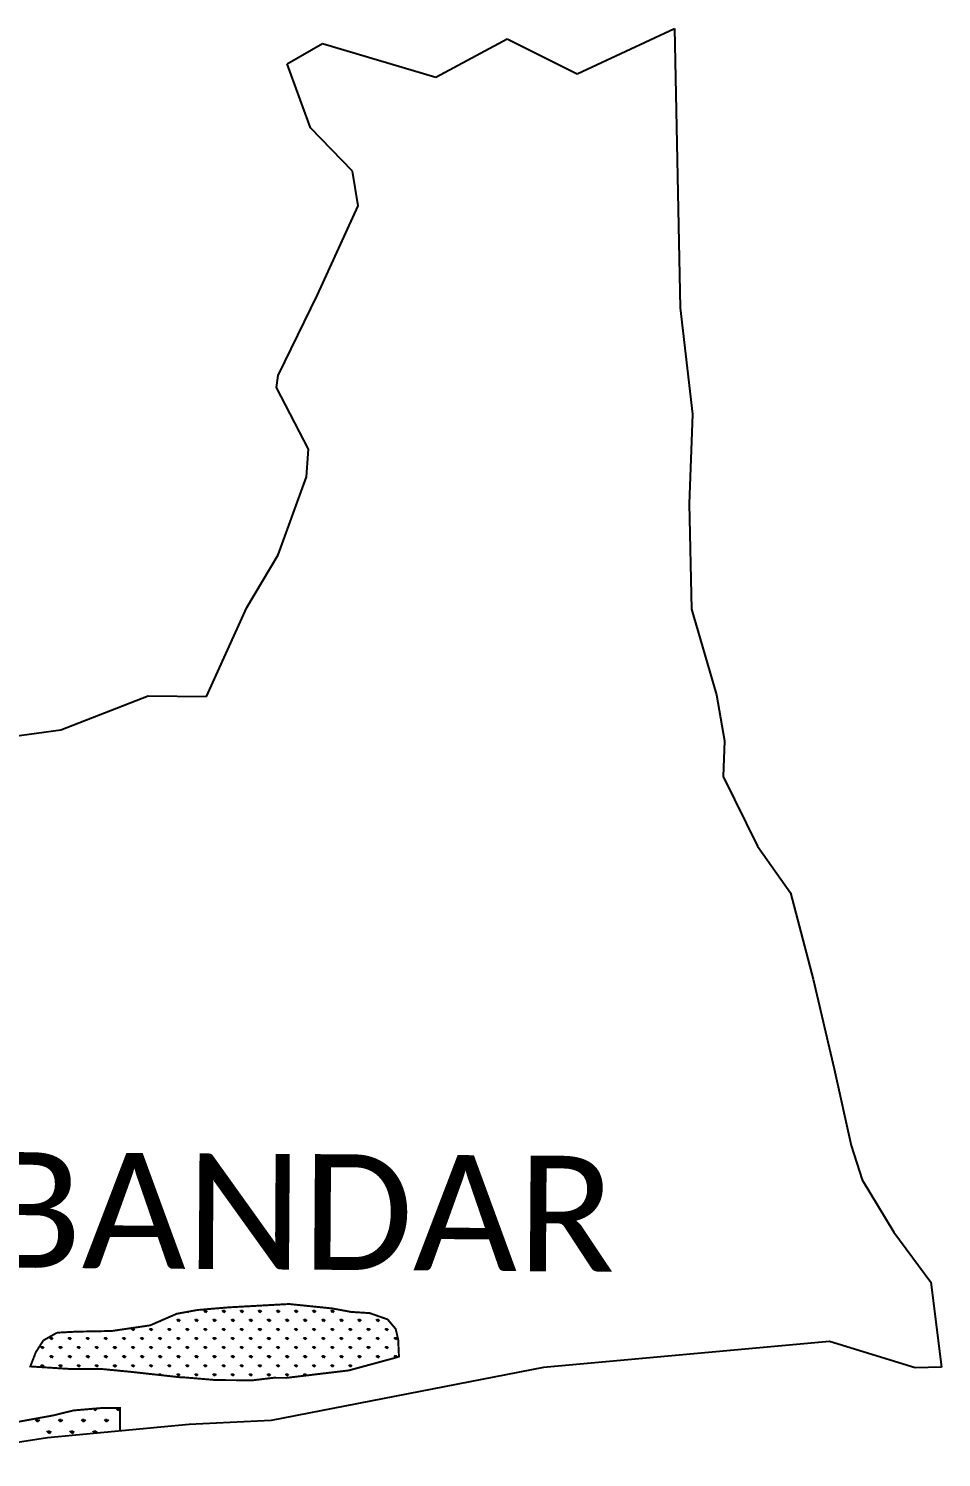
# Model space of a CAD drawing. Header units: metres. Extents: x 331806 to 336105, y 1791549 to 1797022.
# Drawn here: x 334680 to 336105, y 1794792 to 1797022 of the extents above; entities that cross this region are included whole.
import ezdxf

# ---------------------------------------------------------------- set-up
doc = ezdxf.new("R2010")
doc.units = ezdxf.units.M
doc.layers.add('MANGROOVES', color=112, linetype='Continuous')
doc.layers.add('VILLAGE NAME', color=250, linetype='Continuous')

msp = doc.modelspace()

# ---------------------------------------------------------------- linework, layer by layer
at = {"color": 3}
for p, q in [((335316, 1796945.7), (335427.4, 1797005.6)), ((335427.4, 1797005.6), (335536.6, 1796951.3)), ((335536.6, 1796951.3), (335688.2, 1797021.7)), ((335688.2, 1797021.7), (335697.5, 1796586.3)), ((335083.8, 1796966.9), (335139.1, 1796998.7)), ((335139.1, 1796998.7), (335316, 1796945.7)), ((335120.2, 1796866.8), (335083.8, 1796966.9)), ((335185.6, 1796799.1), (335120.2, 1796866.8)), ((335194.6, 1796745.1), (335185.6, 1796799.1)), ((335131.4, 1796606.1), (335194.6, 1796745.1)), ((335069.6, 1796480.5), (335131.4, 1796606.1)), ((335697.5, 1796586.3), (335716.3, 1796420)), ((335067, 1796461.7), (335069.6, 1796480.5)), ((335117, 1796365.6), (335067, 1796461.7)), ((335716.3, 1796420), (335711.1, 1796280.4)), ((335114.1, 1796322.2), (335117, 1796365.6)), ((335069.9, 1796200.5), (335114.1, 1796322.2)), ((335711.1, 1796280.4), (335714.7, 1796115.9)), ((335021, 1796118.5), (335069.9, 1796200.5)), ((334958.1, 1795979.6), (335021, 1796118.5)), ((335714.7, 1796115.9), (335754.1, 1795982)), ((334730.7, 1795927.8), (334866.9, 1795980.6)), ((334866.9, 1795980.6), (334958.1, 1795979.6)), ((335754.1, 1795982), (335766.7, 1795910.7)), ((334654.4, 1795917), (334730.7, 1795927.8)), ((335766.7, 1795910.7), (335764.5, 1795854.8)), ((335764.5, 1795854.8), (335818.2, 1795746.2)), ((335818.2, 1795746.2), (335869.3, 1795673.5)), ((335869.3, 1795673.5), (335905.1, 1795538.5)), ((335905.1, 1795538.5), (335937.4, 1795398.5)), ((335937.4, 1795398.5), (335964.2, 1795279.1)), ((335964.2, 1795279.1), (335981.2, 1795225.4)), ((335981.2, 1795225.4), (336030.8, 1795144.1)), ((336030.8, 1795144.1), (336088.7, 1795065.9)), ((336088.7, 1795065.9), (336105.1, 1794933.5)), ((335930.2, 1794973.1), (335483.9, 1794932.8)), ((336064.2, 1794932.5), (335930.2, 1794973.1)), ((335483.9, 1794932.8), (335058.9, 1794850.2)), ((336105.1, 1794933.5), (336064.2, 1794932.5)), ((334930.7, 1794844), (334709.6, 1794823)), ((335058.9, 1794850.2), (334930.7, 1794844)), ((334709.6, 1794823), (334509.3, 1794792.5))]:
    msp.add_line(p, q, dxfattribs=at)
at = {"layer": 'MANGROOVES', "linetype": 'Continuous'}
for p, q in [((334928.2, 1795018.8), (334927.5, 1795019.5)), ((334928.2, 1795018.8), (334929.2, 1795019.9)), ((334928.2, 1795018.8), (334928.2, 1795019.7)), ((334956.5, 1795018.8), (334953.8, 1795021.5)), ((334956.5, 1795018.8), (334956.5, 1795022.6)), ((334956.5, 1795018.8), (334959.1, 1795021.5)), ((334984.8, 1795018.8), (334982.1, 1795021.5)), ((334984.8, 1795018.8), (334984.8, 1795022.6)), ((334984.8, 1795018.8), (334987.4, 1795021.5)), ((335013.1, 1795018.8), (335010.4, 1795021.5)), ((335013.1, 1795018.8), (335013.1, 1795022.6)), ((335013.1, 1795018.8), (335015.7, 1795021.5)), ((335041.3, 1795018.8), (335038.7, 1795021.5)), ((335041.3, 1795018.8), (335041.3, 1795022.6)), ((335041.3, 1795018.8), (335044, 1795021.5)), ((335069.6, 1795018.8), (335067, 1795021.5)), ((335069.6, 1795018.8), (335069.6, 1795022.6)), ((335069.6, 1795018.8), (335072.3, 1795021.5)), ((335097.9, 1795018.8), (335095.3, 1795021.5)), ((335097.9, 1795018.8), (335097.9, 1795022.6)), ((335097.9, 1795018.8), (335100.6, 1795021.5)), ((335126.2, 1795018.8), (335123.5, 1795021.5)), ((335126.2, 1795018.8), (335126.2, 1795022.6)), ((335126.2, 1795018.8), (335128.8, 1795021.5)), ((335154.5, 1795018.8), (335151.8, 1795021.5)), ((335154.5, 1795018.8), (335154.5, 1795022.6)), ((335154.5, 1795018.8), (335157.1, 1795021.5)), ((335182.8, 1795018.8), (335181.8, 1795019.8)), ((335182.8, 1795018.8), (335182.8, 1795019.6)), ((335182.8, 1795018.8), (335183.4, 1795019.5)), ((334885.8, 1795004.7), (334885.3, 1795005.2)), ((334885.8, 1795004.7), (334887, 1795006)), ((334885.8, 1795004.7), (334885.8, 1795005.4)), ((334914.1, 1795004.7), (334911.4, 1795007.4)), ((334914.1, 1795004.7), (334914.1, 1795008.5)), ((334914.1, 1795004.7), (334916.7, 1795007.4)), ((334942.3, 1795004.7), (334939.7, 1795007.4)), ((334942.3, 1795004.7), (334942.3, 1795008.5)), ((334942.3, 1795004.7), (334945, 1795007.4)), ((334970.6, 1795004.7), (334968, 1795007.4)), ((334970.6, 1795004.7), (334970.6, 1795008.5)), ((334970.6, 1795004.7), (334973.3, 1795007.4)), ((334998.9, 1795004.7), (334996.3, 1795007.4)), ((334998.9, 1795004.7), (334998.9, 1795008.5)), ((334998.9, 1795004.7), (335001.6, 1795007.4)), ((335027.2, 1795004.7), (335024.5, 1795007.4)), ((335027.2, 1795004.7), (335027.2, 1795008.5)), ((335027.2, 1795004.7), (335029.8, 1795007.4)), ((335055.5, 1795004.7), (335052.8, 1795007.4)), ((335055.5, 1795004.7), (335055.5, 1795008.5)), ((335055.5, 1795004.7), (335058.1, 1795007.4)), ((335083.8, 1795004.7), (335081.1, 1795007.4)), ((335083.8, 1795004.7), (335083.8, 1795008.5)), ((335083.8, 1795004.7), (335086.4, 1795007.4)), ((335112, 1795004.7), (335109.4, 1795007.4)), ((335112, 1795004.7), (335112, 1795008.5)), ((335112, 1795004.7), (335114.7, 1795007.4)), ((335140.3, 1795004.7), (335137.7, 1795007.4)), ((335140.3, 1795004.7), (335140.3, 1795008.5)), ((335140.3, 1795004.7), (335143, 1795007.4)), ((335168.6, 1795004.7), (335166, 1795007.4)), ((335168.6, 1795004.7), (335168.6, 1795008.5)), ((335168.6, 1795004.7), (335171.3, 1795007.4)), ((335196.9, 1795004.7), (335194.2, 1795007.4)), ((335196.9, 1795004.7), (335196.9, 1795008.5)), ((335196.9, 1795004.7), (335199.6, 1795007.4)), ((335225.2, 1795004.7), (335222.5, 1795007.4)), ((335225.2, 1795004.7), (335225.2, 1795008.5)), ((335225.2, 1795004.7), (335227.8, 1795007.4)), ((334716.1, 1794976.4), (334713.4, 1794979.1)), ((334716.1, 1794976.4), (334716.1, 1794980.2)), ((334716.1, 1794976.4), (334718.7, 1794979.1)), ((334744.4, 1794976.4), (334741.7, 1794979.1)), ((334744.4, 1794976.4), (334744.4, 1794980.2)), ((334744.4, 1794976.4), (334747, 1794979.1)), ((334772.6, 1794976.4), (334770, 1794979.1)), ((334772.6, 1794976.4), (334772.6, 1794980.2)), ((334772.6, 1794976.4), (334775.3, 1794979.1)), ((334800.9, 1794976.4), (334798.3, 1794979.1)), ((334800.9, 1794976.4), (334800.9, 1794980.2)), ((334800.9, 1794976.4), (334803.6, 1794979.1)), ((334829.2, 1794976.4), (334826.6, 1794979.1)), ((334829.2, 1794976.4), (334829.2, 1794980.2)), ((334829.2, 1794976.4), (334831.9, 1794979.1)), ((334843.3, 1794990.6), (334840.7, 1794993.2)), ((334843.3, 1794990.6), (334843.3, 1794994.3)), ((334843.3, 1794990.6), (334846, 1794993.2)), ((334857.5, 1794976.4), (334854.8, 1794979.1)), ((334857.5, 1794976.4), (334857.5, 1794980.2)), ((334857.5, 1794976.4), (334860.1, 1794979.1)), ((334871.6, 1794990.6), (334869, 1794993.2)), ((334871.6, 1794990.6), (334871.6, 1794994.3)), ((334871.6, 1794990.6), (334874.3, 1794993.2)), ((334885.8, 1794976.4), (334883.1, 1794979.1)), ((334885.8, 1794976.4), (334885.8, 1794980.2)), ((334885.8, 1794976.4), (334888.4, 1794979.1)), ((334899.9, 1794990.6), (334897.3, 1794993.2)), ((334899.9, 1794990.6), (334899.9, 1794994.3)), ((334899.9, 1794990.6), (334902.6, 1794993.2)), ((334914.1, 1794976.4), (334911.4, 1794979.1)), ((334914.1, 1794976.4), (334914.1, 1794980.2)), ((334914.1, 1794976.4), (334916.7, 1794979.1)), ((334928.2, 1794990.6), (334925.5, 1794993.2)), ((334928.2, 1794990.6), (334928.2, 1794994.3)), ((334928.2, 1794990.6), (334930.8, 1794993.2)), ((334942.3, 1794976.4), (334939.7, 1794979.1)), ((334942.3, 1794976.4), (334942.3, 1794980.2)), ((334942.3, 1794976.4), (334945, 1794979.1)), ((334956.5, 1794990.6), (334953.8, 1794993.2)), ((334956.5, 1794990.6), (334956.5, 1794994.3)), ((334956.5, 1794990.6), (334959.1, 1794993.2)), ((334970.6, 1794976.4), (334968, 1794979.1)), ((334970.6, 1794976.4), (334970.6, 1794980.2)), ((334970.6, 1794976.4), (334973.3, 1794979.1)), ((334984.8, 1794990.6), (334982.1, 1794993.2)), ((334984.8, 1794990.6), (334984.8, 1794994.3)), ((334984.8, 1794990.6), (334987.4, 1794993.2)), ((334998.9, 1794976.4), (334996.3, 1794979.1)), ((334998.9, 1794976.4), (334998.9, 1794980.2)), ((334998.9, 1794976.4), (335001.6, 1794979.1)), ((335013.1, 1794990.6), (335010.4, 1794993.2)), ((335013.1, 1794990.6), (335013.1, 1794994.3)), ((335013.1, 1794990.6), (335015.7, 1794993.2)), ((335027.2, 1794976.4), (335024.5, 1794979.1)), ((335027.2, 1794976.4), (335027.2, 1794980.2)), ((335027.2, 1794976.4), (335029.8, 1794979.1)), ((335041.3, 1794990.6), (335038.7, 1794993.2)), ((335041.3, 1794990.6), (335041.3, 1794994.3)), ((335041.3, 1794990.6), (335044, 1794993.2)), ((335055.5, 1794976.4), (335052.8, 1794979.1)), ((335055.5, 1794976.4), (335055.5, 1794980.2)), ((335055.5, 1794976.4), (335058.1, 1794979.1)), ((335069.6, 1794990.6), (335067, 1794993.2)), ((335069.6, 1794990.6), (335069.6, 1794994.3)), ((335069.6, 1794990.6), (335072.3, 1794993.2)), ((335083.8, 1794976.4), (335081.1, 1794979.1)), ((335083.8, 1794976.4), (335083.8, 1794980.2)), ((335083.8, 1794976.4), (335086.4, 1794979.1)), ((335097.9, 1794990.6), (335095.3, 1794993.2)), ((335097.9, 1794990.6), (335097.9, 1794994.3)), ((335097.9, 1794990.6), (335100.6, 1794993.2)), ((335112, 1794976.4), (335109.4, 1794979.1)), ((335112, 1794976.4), (335112, 1794980.2)), ((335112, 1794976.4), (335114.7, 1794979.1)), ((335126.2, 1794990.6), (335123.5, 1794993.2)), ((335126.2, 1794990.6), (335126.2, 1794994.3)), ((335126.2, 1794990.6), (335128.8, 1794993.2)), ((335140.3, 1794976.4), (335137.7, 1794979.1)), ((335140.3, 1794976.4), (335140.3, 1794980.2)), ((335140.3, 1794976.4), (335143, 1794979.1)), ((335154.5, 1794990.6), (335151.8, 1794993.2)), ((335154.5, 1794990.6), (335154.5, 1794994.3)), ((335154.5, 1794990.6), (335157.1, 1794993.2)), ((335168.6, 1794976.4), (335166, 1794979.1)), ((335168.6, 1794976.4), (335168.6, 1794980.2)), ((335168.6, 1794976.4), (335171.3, 1794979.1)), ((335182.8, 1794990.6), (335180.1, 1794993.2)), ((335182.8, 1794990.6), (335182.8, 1794994.3)), ((335182.8, 1794990.6), (335185.4, 1794993.2)), ((335196.9, 1794976.4), (335194.2, 1794979.1)), ((335196.9, 1794976.4), (335196.9, 1794980.2)), ((335196.9, 1794976.4), (335199.6, 1794979.1)), ((335211, 1794990.6), (335208.4, 1794993.2)), ((335211, 1794990.6), (335211, 1794994.3)), ((335211, 1794990.6), (335213.7, 1794993.2)), ((335225.2, 1794976.4), (335222.5, 1794979.1)), ((335225.2, 1794976.4), (335225.2, 1794980.2)), ((335225.2, 1794976.4), (335227.8, 1794979.1)), ((335239.3, 1794990.6), (335236.7, 1794993.2)), ((335239.3, 1794990.6), (335239.3, 1794994.3)), ((335239.3, 1794990.6), (335242, 1794993.2)), ((335253.5, 1794976.4), (335250.8, 1794979.1)), ((335253.5, 1794976.4), (335253.5, 1794980.2)), ((335253.5, 1794976.4), (335256.1, 1794979.1)), ((334701.9, 1794962.3), (334699.3, 1794964.9)), ((334701.9, 1794962.3), (334701.9, 1794966)), ((334701.9, 1794962.3), (334704.6, 1794964.9)), ((334730.2, 1794962.3), (334727.6, 1794964.9)), ((334730.2, 1794962.3), (334730.2, 1794966)), ((334730.2, 1794962.3), (334732.9, 1794964.9)), ((334758.5, 1794962.3), (334755.8, 1794964.9)), ((334758.5, 1794962.3), (334758.5, 1794966)), ((334758.5, 1794962.3), (334761.1, 1794964.9)), ((334786.8, 1794962.3), (334784.1, 1794964.9)), ((334786.8, 1794962.3), (334786.8, 1794966)), ((334786.8, 1794962.3), (334789.4, 1794964.9)), ((334815.1, 1794962.3), (334812.4, 1794964.9)), ((334815.1, 1794962.3), (334815.1, 1794966)), ((334815.1, 1794962.3), (334817.7, 1794964.9)), ((334843.3, 1794962.3), (334840.7, 1794964.9)), ((334843.3, 1794962.3), (334843.3, 1794966)), ((334843.3, 1794962.3), (334846, 1794964.9)), ((334871.6, 1794962.3), (334869, 1794964.9)), ((334871.6, 1794962.3), (334871.6, 1794966)), ((334871.6, 1794962.3), (334874.3, 1794964.9)), ((334899.9, 1794962.3), (334897.3, 1794964.9)), ((334899.9, 1794962.3), (334899.9, 1794966)), ((334899.9, 1794962.3), (334902.6, 1794964.9)), ((334928.2, 1794962.3), (334925.5, 1794964.9)), ((334928.2, 1794962.3), (334928.2, 1794966)), ((334928.2, 1794962.3), (334930.8, 1794964.9)), ((334956.5, 1794962.3), (334953.8, 1794964.9)), ((334956.5, 1794962.3), (334956.5, 1794966)), ((334956.5, 1794962.3), (334959.1, 1794964.9)), ((334984.8, 1794962.3), (334982.1, 1794964.9)), ((334984.8, 1794962.3), (334984.8, 1794966)), ((334984.8, 1794962.3), (334987.4, 1794964.9)), ((335013.1, 1794962.3), (335010.4, 1794964.9)), ((335013.1, 1794962.3), (335013.1, 1794966)), ((335013.1, 1794962.3), (335015.7, 1794964.9)), ((335041.3, 1794962.3), (335038.7, 1794964.9)), ((335041.3, 1794962.3), (335041.3, 1794966)), ((335041.3, 1794962.3), (335044, 1794964.9)), ((335069.6, 1794962.3), (335067, 1794964.9)), ((335069.6, 1794962.3), (335069.6, 1794966)), ((335069.6, 1794962.3), (335072.3, 1794964.9)), ((335097.9, 1794962.3), (335095.3, 1794964.9)), ((335097.9, 1794962.3), (335097.9, 1794966)), ((335097.9, 1794962.3), (335100.6, 1794964.9)), ((335126.2, 1794962.3), (335123.5, 1794964.9)), ((335126.2, 1794962.3), (335126.2, 1794966)), ((335126.2, 1794962.3), (335128.8, 1794964.9)), ((335154.5, 1794962.3), (335151.8, 1794964.9)), ((335154.5, 1794962.3), (335154.5, 1794966)), ((335154.5, 1794962.3), (335157.1, 1794964.9)), ((335182.8, 1794962.3), (335180.1, 1794964.9)), ((335182.8, 1794962.3), (335182.8, 1794966)), ((335182.8, 1794962.3), (335185.4, 1794964.9)), ((335211, 1794962.3), (335208.4, 1794964.9)), ((335211, 1794962.3), (335211, 1794966)), ((335211, 1794962.3), (335213.7, 1794964.9)), ((335239.3, 1794962.3), (335236.7, 1794964.9)), ((335239.3, 1794962.3), (335239.3, 1794966)), ((335239.3, 1794962.3), (335242, 1794964.9)), ((334688.3, 1794948.7), (334690.4, 1794950.8)), ((334701.9, 1794934), (334699.3, 1794936.6)), ((334701.9, 1794934), (334701.9, 1794937.7)), ((334701.9, 1794934), (334704.6, 1794936.6)), ((334716.1, 1794948.1), (334713.4, 1794950.8)), ((334716.1, 1794948.1), (334716.1, 1794951.9)), ((334716.1, 1794948.1), (334718.7, 1794950.8)), ((334730.2, 1794934), (334727.6, 1794936.6)), ((334730.2, 1794934), (334730.2, 1794937.7)), ((334730.2, 1794934), (334732.9, 1794936.6)), ((334744.4, 1794948.1), (334741.7, 1794950.8)), ((334744.4, 1794948.1), (334744.4, 1794951.9)), ((334744.4, 1794948.1), (334747, 1794950.8)), ((334758.5, 1794934), (334755.8, 1794936.6)), ((334758.5, 1794934), (334758.5, 1794937.7)), ((334758.5, 1794934), (334761.1, 1794936.6)), ((334772.6, 1794948.1), (334770, 1794950.8)), ((334772.6, 1794948.1), (334772.6, 1794951.9)), ((334772.6, 1794948.1), (334775.3, 1794950.8)), ((334786.8, 1794934), (334784.1, 1794936.6)), ((334786.8, 1794934), (334786.8, 1794937.7)), ((334786.8, 1794934), (334789.4, 1794936.6)), ((334800.9, 1794948.1), (334798.3, 1794950.8)), ((334800.9, 1794948.1), (334800.9, 1794951.9)), ((334800.9, 1794948.1), (334803.6, 1794950.8)), ((334815.1, 1794934), (334812.4, 1794936.6)), ((334815.1, 1794934), (334815.1, 1794937.7)), ((334815.1, 1794934), (334817.7, 1794936.6)), ((334829.2, 1794948.1), (334826.6, 1794950.8)), ((334829.2, 1794948.1), (334829.2, 1794951.9)), ((334829.2, 1794948.1), (334831.9, 1794950.8)), ((334843.3, 1794934), (334840.7, 1794936.6)), ((334843.3, 1794934), (334843.3, 1794937.7)), ((334843.3, 1794934), (334846, 1794936.6)), ((334857.5, 1794948.1), (334854.8, 1794950.8)), ((334857.5, 1794948.1), (334857.5, 1794951.9)), ((334857.5, 1794948.1), (334860.1, 1794950.8)), ((334871.6, 1794934), (334869, 1794936.6)), ((334871.6, 1794934), (334871.6, 1794937.7)), ((334871.6, 1794934), (334874.3, 1794936.6)), ((334885.8, 1794948.1), (334883.1, 1794950.8)), ((334885.8, 1794948.1), (334885.8, 1794951.9)), ((334885.8, 1794948.1), (334888.4, 1794950.8)), ((334899.9, 1794934), (334897.3, 1794936.6)), ((334899.9, 1794934), (334899.9, 1794937.7)), ((334899.9, 1794934), (334902.6, 1794936.6)), ((334914.1, 1794948.1), (334911.4, 1794950.8)), ((334914.1, 1794948.1), (334914.1, 1794951.9)), ((334914.1, 1794948.1), (334916.7, 1794950.8)), ((334928.2, 1794934), (334925.5, 1794936.6)), ((334928.2, 1794934), (334928.2, 1794937.7)), ((334928.2, 1794934), (334930.8, 1794936.6)), ((334942.3, 1794948.1), (334939.7, 1794950.8)), ((334942.3, 1794948.1), (334942.3, 1794951.9)), ((334942.3, 1794948.1), (334945, 1794950.8)), ((334956.5, 1794934), (334953.8, 1794936.6)), ((334956.5, 1794934), (334956.5, 1794937.7)), ((334956.5, 1794934), (334959.1, 1794936.6)), ((334970.6, 1794948.1), (334968, 1794950.8)), ((334970.6, 1794948.1), (334970.6, 1794951.9)), ((334970.6, 1794948.1), (334973.3, 1794950.8)), ((334984.8, 1794934), (334982.1, 1794936.6)), ((334984.8, 1794934), (334984.8, 1794937.7)), ((334984.8, 1794934), (334987.4, 1794936.6)), ((334998.9, 1794948.1), (334996.3, 1794950.8)), ((334998.9, 1794948.1), (334998.9, 1794951.9)), ((334998.9, 1794948.1), (335001.6, 1794950.8)), ((335013.1, 1794934), (335010.4, 1794936.6)), ((335013.1, 1794934), (335013.1, 1794937.7)), ((335013.1, 1794934), (335015.7, 1794936.6)), ((335027.2, 1794948.1), (335024.5, 1794950.8)), ((335027.2, 1794948.1), (335027.2, 1794951.9)), ((335027.2, 1794948.1), (335029.8, 1794950.8)), ((335041.3, 1794934), (335038.7, 1794936.6)), ((335041.3, 1794934), (335041.3, 1794937.7)), ((335041.3, 1794934), (335044, 1794936.6)), ((335055.5, 1794948.1), (335052.8, 1794950.8)), ((335055.5, 1794948.1), (335055.5, 1794951.9)), ((335055.5, 1794948.1), (335058.1, 1794950.8)), ((335069.6, 1794934), (335067, 1794936.6)), ((335069.6, 1794934), (335069.6, 1794937.7)), ((335069.6, 1794934), (335072.3, 1794936.6)), ((335083.8, 1794948.1), (335081.1, 1794950.8)), ((335083.8, 1794948.1), (335083.8, 1794951.9)), ((335083.8, 1794948.1), (335086.4, 1794950.8)), ((335097.9, 1794934), (335095.3, 1794936.6)), ((335097.9, 1794934), (335097.9, 1794937.7)), ((335097.9, 1794934), (335100.6, 1794936.6)), ((335112, 1794948.1), (335109.4, 1794950.8)), ((335112, 1794948.1), (335112, 1794951.9)), ((335112, 1794948.1), (335114.7, 1794950.8)), ((335126.2, 1794934), (335123.5, 1794936.6)), ((335126.2, 1794934), (335126.2, 1794937.7)), ((335126.2, 1794934), (335128.8, 1794936.6)), ((335140.3, 1794948.1), (335137.7, 1794950.8)), ((335140.3, 1794948.1), (335140.3, 1794951.9)), ((335140.3, 1794948.1), (335143, 1794950.8)), ((335154.5, 1794934), (335151.8, 1794936.6)), ((335154.5, 1794934), (335154.5, 1794937.7)), ((335154.5, 1794934), (335157.1, 1794936.6)), ((335168.6, 1794948.1), (335166, 1794950.8)), ((335168.6, 1794948.1), (335168.6, 1794951.9)), ((335168.6, 1794948.1), (335171.3, 1794950.8)), ((335182.8, 1794934), (335180.1, 1794936.6)), ((335182.8, 1794934), (335182.8, 1794937.7)), ((335182.8, 1794934), (335185.4, 1794936.6)), ((335196.9, 1794948.1), (335194.2, 1794950.8)), ((335196.9, 1794948.1), (335196.9, 1794951.9)), ((335196.9, 1794948.1), (335199.6, 1794950.8)), ((335209, 1794936.1), (335208.4, 1794936.6)), ((335211, 1794936.6), (335211, 1794937.7)), ((335225.2, 1794948.1), (335222.5, 1794950.8)), ((335225.2, 1794948.1), (335225.2, 1794951.9)), ((335225.2, 1794948.1), (335227.8, 1794950.8)), ((335253.4, 1794948.2), (335250.8, 1794950.8)), ((335253.5, 1794948.2), (335253.5, 1794951.9)), ((335253.6, 1794948.2), (335256.1, 1794950.8)), ((334884.6, 1794921), (334883.1, 1794922.5)), ((334885.8, 1794920.9), (334885.8, 1794923.6)), ((334886.7, 1794920.8), (334888.4, 1794922.5)), ((334914.1, 1794919.9), (334911.4, 1794922.5)), ((334914.1, 1794919.9), (334914.1, 1794923.6)), ((334914.1, 1794919.9), (334916.7, 1794922.5)), ((334942.3, 1794919.9), (334939.7, 1794922.5)), ((334942.3, 1794919.9), (334942.3, 1794923.6)), ((334942.3, 1794919.9), (334945, 1794922.5)), ((334970.6, 1794919.9), (334968, 1794922.5)), ((334970.6, 1794919.9), (334970.6, 1794923.6)), ((334970.6, 1794919.9), (334973.3, 1794922.5)), ((334998.9, 1794919.9), (334996.3, 1794922.5)), ((334998.9, 1794919.9), (334998.9, 1794923.6)), ((334998.9, 1794919.9), (335001.6, 1794922.5)), ((335027.2, 1794919.9), (335024.5, 1794922.5)), ((335027.2, 1794919.9), (335027.2, 1794923.6)), ((335027.2, 1794919.9), (335029.8, 1794922.5)), ((335055.5, 1794919.9), (335052.8, 1794922.5)), ((335055.5, 1794919.9), (335055.5, 1794923.6)), ((335055.5, 1794919.9), (335058.1, 1794922.5)), ((335083.8, 1794919.9), (335081.1, 1794922.5)), ((335083.8, 1794919.9), (335083.8, 1794923.6)), ((335083.8, 1794919.9), (335086.4, 1794922.5)), ((335111.9, 1794920), (335109.4, 1794922.5)), ((335112, 1794920.1), (335112, 1794923.6)), ((335112.3, 1794920.1), (335114.7, 1794922.5)), ((335140.3, 1794923.4), (335140.3, 1794923.6)), ((334783.9, 1794865.8), (334781.4, 1794868.4)), ((334783.9, 1794865.8), (334787, 1794868.9)), ((334783.9, 1794865.8), (334783.9, 1794868.6)), ((334819.9, 1794865.8), (334816.5, 1794869.2)), ((334819.9, 1794865.8), (334819.9, 1794869.4)), ((334819.9, 1794865.8), (334822.8, 1794868.7)), ((334694.1, 1794847.9), (334690.8, 1794851.2)), ((334694.1, 1794847.9), (334694.1, 1794852.6)), ((334694.1, 1794847.9), (334697.5, 1794851.2)), ((334730.1, 1794847.9), (334726.7, 1794851.2)), ((334730.1, 1794847.9), (334730.1, 1794852.6)), ((334730.1, 1794847.9), (334733.4, 1794851.2)), ((334766, 1794847.9), (334762.6, 1794851.2)), ((334766, 1794847.9), (334766, 1794852.6)), ((334766, 1794847.9), (334769.4, 1794851.2)), ((334801.9, 1794847.9), (334798.5, 1794851.2)), ((334801.9, 1794847.9), (334801.9, 1794852.6)), ((334801.9, 1794847.9), (334805.3, 1794851.2)), ((334712.1, 1794829.9), (334708.7, 1794833.3)), ((334712.1, 1794829.9), (334712.1, 1794834.7)), ((334712.1, 1794829.9), (334715.5, 1794833.3)), ((334748, 1794829.9), (334744.7, 1794833.3)), ((334748, 1794829.9), (334748, 1794834.7)), ((334748, 1794829.9), (334751.4, 1794833.3)), ((334783.8, 1794830), (334780.6, 1794833.3)), ((334783.9, 1794830.1), (334783.9, 1794834.7)), ((334784.1, 1794830.1), (334787.3, 1794833.3)), ((334816.6, 1794833.2), (334816.5, 1794833.3)), ((334819.9, 1794833.5), (334819.9, 1794834.7))]:
    msp.add_line(p, q, dxfattribs=at)
at = {"layer": 'MANGROOVES', "const_width": 3.04, "flags": 128}
for points in [[(334703.2, 1794975), (334691.3, 1794956.3), (334682.9, 1794934.4), (334742.8, 1794930.6), (334795.4, 1794930.3), (334839.9, 1794926), (334916.7, 1794917.5), (334920.8, 1794917.5), (334973.4, 1794913.1), (334997.7, 1794913), (335030.1, 1794912.8), (335062.5, 1794916.7), (335082.7, 1794916.6), (335179.9, 1794928.2), (335252.9, 1794948), (335258.3, 1794949.8), (335257.1, 1794976.3), (335253.2, 1794992.9), (335240.6, 1795007.8), (335212.7, 1795017.6), (335183.5, 1795019.5), (335154.3, 1795024.9), (335086.7, 1795031.8)], [(334992.7, 1795026.6), (334943.8, 1795022.5), (334911.5, 1795016.6), (334869.9, 1794998.5), (334809.7, 1794989.7), (334755.6, 1794988.7), (334724.6, 1794987.1)], [(334823, 1794833.8), (334822.8, 1794869.4), (334795, 1794869.6), (334750.5, 1794865.8), (334718.1, 1794857.9), (334653.2, 1794846.1), (334645.1, 1794842.1)]]:
    msp.add_lwpolyline(points, dxfattribs=at)
at = {"layer": 'MANGROOVES', "const_width": 3.04}
for points in [[(334992.7, 1795026.6), (335086.7, 1795031.8)], [(334703.2, 1794975), (334724.6, 1794987.1)]]:
    msp.add_lwpolyline(points, dxfattribs=at)

# ---------------------------------------------------------------- texts
at = {"layer": 'VILLAGE NAME', "insert": (334113, 1795272.5), "char_height": 180.345, "attachment_point": 1, "rotation": 359.6139}
msp.add_mtext_dynamic_manual_height_columns('{\\fCalibri|b0|i0|c0|p34;AADBANDAR}', width=1779.605, gutter_width=901.7, heights=[0], dxfattribs=at)

doc.saveas('drawing.dxf')
